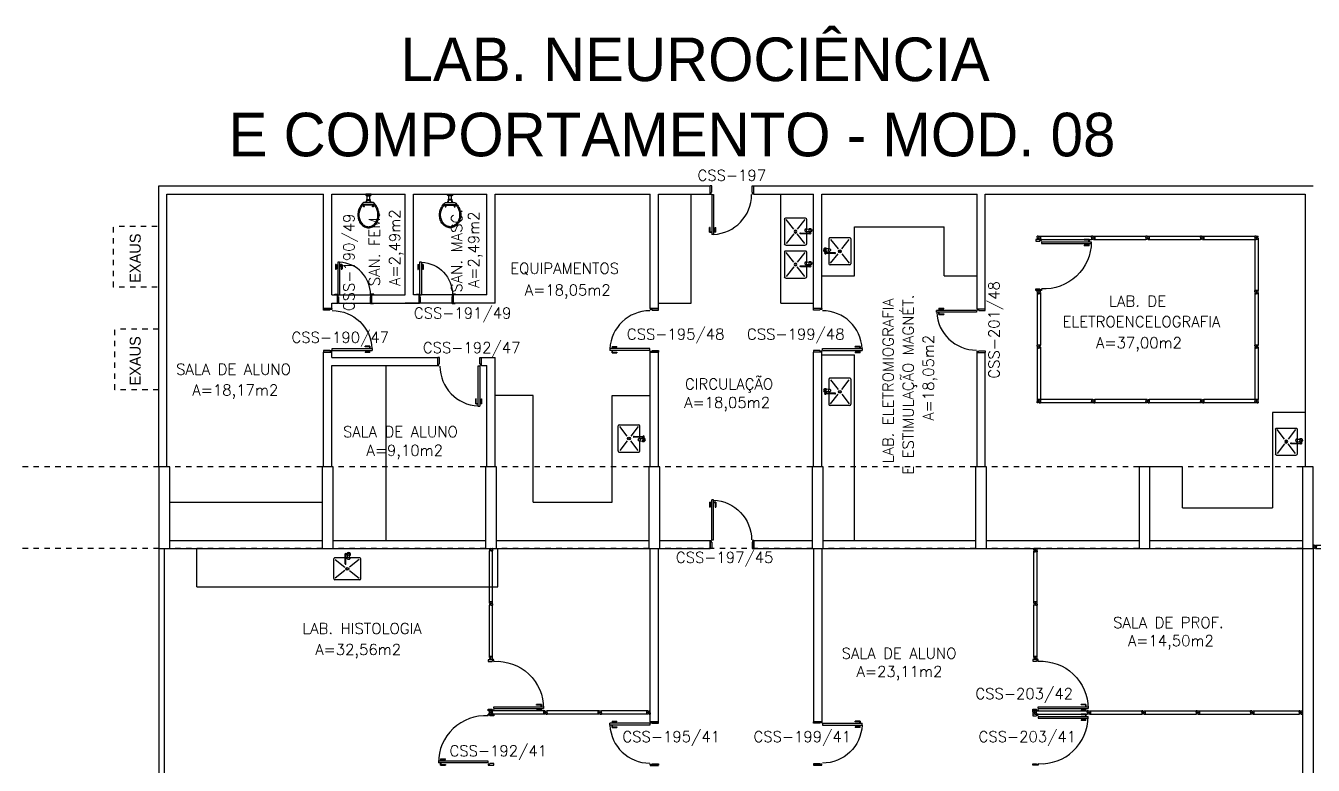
# Model space of a CAD drawing. Extents: x -248 to -11, y 347 to 447.
# Drawn here: x -50.71 to -27.07, y 401.6 to 415.18 of the extents above; entities that cross this region are included whole.
import ezdxf
from ezdxf.enums import TextEntityAlignment as Align

# ---------------------------------------------------------------- set-up
doc = ezdxf.new("R2010")
doc.units = 0
doc.header["$LTSCALE"] = 0.02
doc.header["$MEASUREMENT"] = 0
doc.linetypes.add('HIDDEN2', pattern=[0.1875, 0.125, -0.0625])
doc.layers.get('0').update_dxf_attribs({"linetype": 'CONTINUOUS'})
for name, color, linetype in [('ALV', 2, 'CONTINUOUS'), ('AREA', 2, 'CONTINUOUS'), ('BANC', 2, 'CONTINUOUS'), ('DIV', 2, 'CONTINUOUS'), ('EQUIP', 1, 'CONTINUOUS'), ('ESQ', 1, 'CONTINUOUS'), ('ESTR', 3, 'CONTINUOUS'), ('MARCO', 2, 'CONTINUOUS'), ('MAÇANETA', 1, 'CONTINUOUS'), ('PORTA', 2, 'CONTINUOUS'), ('PROJ', 1, 'HIDDEN2'), ('SOLEIRA', 1, 'CONTINUOUS'), ('TEXTO', 2, 'CONTINUOUS'), ('TEXTO-ENDEREÇO', 2, 'CONTINUOUS'), ('USO', 2, 'CONTINUOUS')]:
    doc.layers.add(name, color=color, linetype=linetype)
doc.styles.add('UNB-100', font='simplex.shx', dxfattribs={"height": 0.2})
doc.styles.add('UNB-100-1', font='simplex.shx', dxfattribs={"height": 0.2})

# ---------------------------------------------------------------- blocks, each defined once
blk = doc.blocks.new('PILAR-SSS')
blk.add_lwpolyline([(0.003, -26.452), (0.003, -27.952), (0.203, -27.952), (0.203, -26.452)], close=True)
blk = doc.blocks.new('DIVMT-SSS')
for p, q in [((-0.03, 0.008), (-0.03, 0.03)), ((-0.006, 0.03), (-0.03, 0.03)), ((-0.03, 0.008), (-0.02, 0.008)), ((-0.02, -0.008), (-0.02, 0.008)), ((-0.006, 0.02), (-0.006, 0.03)), ((0.006, 0.02), (-0.006, 0.02)), ((-0.005, 0), (0.005, 0)), ((0.005, 0), (-0.005, 0)), ((0, 0.005), (0, -0.005)), ((0, -0.005), (0, 0.005)), ((0.006, 0.03), (0.03, 0.03)), ((0.006, 0.02), (0.006, 0.03)), ((0.03, 0.008), (0.02, 0.008)), ((0.02, -0.008), (0.02, 0.008)), ((0.03, 0.008), (0.03, 0.03)), ((-0.03, -0.008), (-0.03, -0.03)), ((-0.03, -0.008), (-0.02, -0.008)), ((-0.03, -0.03), (-0.03, -0.97)), ((-0.03, -0.03), (-0.009, -0.03)), ((0.03, -0.03), (-0.03, -0.03)), ((-0.03, -0.03), (-0.006, -0.03)), ((-0.009, -0.03), (-0.027, -0.03)), ((-0.006, -0.02), (-0.006, -0.03)), ((-0.006, -0.02), (0.006, -0.02)), ((-0.006, -0.02), (-0.006, -0.03)), ((0.006, -0.02), (-0.006, -0.02)), ((0.005, -0.03), (-0.005, -0.03)), ((0.006, -0.02), (0.006, -0.03)), ((0.006, -0.02), (0.006, -0.03)), ((0.03, -0.03), (0.006, -0.03)), ((0.03, -0.008), (0.02, -0.008)), ((0.03, -0.008), (0.03, -0.03)), ((0.03, -0.03), (0.03, -0.97)), ((0.03, -0.97), (-0.03, -0.97)), ((-0.006, -0.98), (-0.006, -0.97)), ((-0.006, -0.98), (0.006, -0.98)), ((0.006, -1.001), (-0.006, -1.001)), ((0.005, -0.97), (-0.005, -0.97)), ((0, -0.994), (0, -1.007)), ((0, -1.02), (0, -1.021)), ((0.006, -0.98), (0.006, -0.97))]:
    blk.add_line(p, q)
blk = doc.blocks.new('PDV2E-SSS')
at = {"layer": 'DIV'}
for p, q in [((0.076, 0.05), (0.076, 0.965)), ((0.106, 0.965), (0.076, 0.965)), ((0.106, 0.05), (0.106, 0.965)), ((0.034, 0.925), (0.034, 0.835)), ((0.034, 0.925), (0.074, 0.925)), ((0.044, 0.835), (0.034, 0.835)), ((0.044, 0.915), (0.044, 0.835)), ((0.044, 0.915), (0.074, 0.915)), ((0.148, 0.925), (0.108, 0.925)), ((0.138, 0.915), (0.108, 0.915)), ((0.138, 0.915), (0.138, 0.835)), ((0.138, 0.835), (0.148, 0.835)), ((0.148, 0.925), (0.148, 0.835)), ((0.031, 0.05), (0.031, -0.05)), ((0.051, 0.05), (0.031, 0.05)), ((0.051, 0.02), (0.051, 0.05)), ((0.051, 0.02), (0.061, 0.02)), ((0.061, -0.05), (0.061, 0.02)), ((0.076, 0.05), (0.106, 0.05)), ((0.95, 0.02), (0.94, 0.02)), ((0.94, -0.05), (0.94, 0.02)), ((0.95, 0.02), (0.95, 0.05)), ((0.95, 0.05), (0.97, 0.05)), ((0.97, 0.05), (0.97, 0.035)), ((0.97, 0.035), (0.97, -0.035)), ((0.031, -0.05), (0.061, -0.05)), ((0.97, -0.05), (0.94, -0.05)), ((0.97, -0.035), (0.97, -0.05))]:
    blk.add_line(p, q, dxfattribs=at)
at = {"layer": 'DIV', "color": 1}
blk.add_arc((0.076, 0.1), 0.865, 356.6786, 90, dxfattribs=at)
blk = doc.blocks.new('MTT-SSS')
for p, q in [((-0.008, 0.03), (-0.03, 0.03)), ((-0.03, 0.03), (-0.03, 0.006)), ((-0.0185, 0.006), (-0.03, 0.006)), ((-0.0185, -0.006), (-0.0185, 0.006)), ((-0.008, 0.03), (-0.008, 0.02)), ((-0.008, 0.02), (0.008, 0.02)), ((-0.0051, 0), (0.0051, 0)), ((0, -0.0051), (0, 0.0051)), ((0.008, 0.03), (0.03, 0.03)), ((0.008, 0.03), (0.008, 0.02)), ((0.0205, -0.006), (0.0205, 0.006)), ((0.0205, 0.006), (0.03, 0.006)), ((0.03, 0.006), (0.03, 0.03)), ((-0.03, -0.03), (-0.03, -0.006)), ((-0.0185, -0.006), (-0.03, -0.006)), ((-0.008, -0.03), (-0.03, -0.03)), ((-0.008, -0.02), (0.008, -0.02)), ((-0.008, -0.03), (-0.008, -0.02)), ((0.008, -0.03), (0.008, -0.02)), ((0.008, -0.03), (0.03, -0.03)), ((0.0205, -0.006), (0.03, -0.006)), ((0.03, -0.006), (0.03, -0.03))]:
    blk.add_line(p, q)
blk = doc.blocks.new('PD80-SSS')
at = {"color": 1}
for p, q in [((-0.777, 0.01), (-0.777, -0.03)), ((-0.777, 0.01), (-0.687, 0.01)), ((-0.687, 0), (-0.687, 0.01)), ((-0.777, -0.105), (-0.777, -0.065)), ((-0.777, -0.105), (-0.687, -0.105)), ((-0.767, 0), (-0.767, -0.03)), ((-0.767, 0), (-0.687, 0)), ((-0.767, -0.095), (-0.767, -0.065)), ((-0.767, -0.095), (-0.687, -0.095)), ((-0.687, -0.095), (-0.687, -0.105))]:
    blk.add_line(p, q, dxfattribs=at)
at = {"color": 2}
for p, q in [((-0.075, 0), (0.075, 0)), ((0.075, -0.03), (0.075, 0)), ((-0.817, -0.065), (-0.817, -0.03)), ((-0.085, -0.03), (-0.817, -0.03)), ((-0.085, -0.065), (-0.817, -0.065)), ((-0.085, -0.03), (-0.085, -0.065)), ((-0.075, 0), (-0.075, -0.02)), ((-0.075, -0.02), (-0.04, -0.02)), ((-0.04, -0.03), (-0.04, -0.02)), ((-0.04, -0.03), (0.075, -0.03)), ((-0.075, -0.781), (-0.04, -0.781)), ((-0.075, -0.801), (-0.075, -0.781)), ((-0.075, -0.801), (0.075, -0.801)), ((-0.075, -0.802), (0.075, -0.802)), ((-0.04, -0.771), (0.075, -0.771)), ((-0.04, -0.771), (-0.04, -0.781)), ((0.075, -0.771), (0.075, -0.801))]:
    blk.add_line(p, q, dxfattribs=at)
at = {"color": 1}
blk.add_arc((-0.085, -0.03), 0.731, 182.6571, 270, dxfattribs=at)
blk = doc.blocks.new('PE80-SSS')
for p, q in [((0.075, 0), (-0.075, 0)), ((-0.075, -0.03), (-0.075, 0)), ((0.075, 0), (0.075, -0.02)), ((0.777, 0.01), (0.687, 0.01)), ((0.687, 0), (0.687, 0.01)), ((0.777, 0.01), (0.777, -0.03)), ((0.04, -0.03), (-0.075, -0.03)), ((0.075, -0.02), (0.04, -0.02)), ((0.04, -0.03), (0.04, -0.02)), ((0.085, -0.03), (0.817, -0.03)), ((0.085, -0.03), (0.085, -0.065)), ((0.085, -0.065), (0.817, -0.065)), ((0.767, 0), (0.687, 0)), ((0.767, -0.095), (0.687, -0.095)), ((0.687, -0.095), (0.687, -0.105)), ((0.777, -0.105), (0.687, -0.105)), ((0.767, 0), (0.767, -0.03)), ((0.767, -0.095), (0.767, -0.065)), ((0.777, -0.105), (0.777, -0.065)), ((0.817, -0.065), (0.817, -0.03)), ((0.04, -0.771), (-0.075, -0.771)), ((-0.075, -0.771), (-0.075, -0.801)), ((0.075, -0.801), (-0.075, -0.801)), ((0.075, -0.802), (-0.075, -0.802)), ((0.04, -0.771), (0.04, -0.781)), ((0.075, -0.781), (0.04, -0.781)), ((0.075, -0.801), (0.075, -0.781))]:
    blk.add_line(p, q)
blk.add_arc((0.085, -0.03), 0.731, 270, 357.3429)
blk = doc.blocks.new('INOXA1-P-SSS')
for p, q in [((0.22, 0.25), (0.14, 0.25)), ((0.5, 0.25), (0.22, 0.25)), ((0.043, 0.008), (0.043, -0.022)), ((0.062, 0.04), (0.071, 0.04)), ((0.131, 0.048), (0.076, 0.043)), ((0.131, -0.002), (0.076, 0.003)), ((0.12, 0.23), (0.12, 0.047)), ((0.15, 0.22), (0.287, 0.043)), ((0.353, 0.043), (0.49, 0.22)), ((0.52, 0.23), (0.52, -0.23)), ((0.22, -0.027), (0.054, -0.027)), ((0.22, -0.037), (0.054, -0.037)), ((0.063, -0.003), (0.063, -0.021)), ((0.12, -0.001), (0.12, -0.027)), ((0.12, -0.037), (0.12, -0.23)), ((0.15, -0.22), (0.287, -0.043)), ((0.231, -0.027), (0.22, -0.027)), ((0.231, -0.037), (0.22, -0.037)), ((0.353, -0.043), (0.49, -0.22)), ((0.22, -0.25), (0.14, -0.25)), ((0.5, -0.25), (0.22, -0.25))]:
    blk.add_line(p, q)
blk.add_lwpolyline([(0.076, 0.003), (0.072, 0.004), (0.069, 0.009), (0.067, 0.015), (0.066, 0.023), (0.067, 0.031), (0.069, 0.037), (0.072, 0.042), (0.076, 0.043)])
blk.add_lwpolyline([(0.131, 0.048), (0.137, 0.046), (0.143, 0.041), (0.147, 0.033), (0.148, 0.023), (0.147, 0.013), (0.143, 0.006), (0.137, 0), (0.131, -0.002), (0.125, 0), (0.119, 0.006), (0.115, 0.013), (0.114, 0.023), (0.115, 0.033), (0.119, 0.041), (0.125, 0.046)], close=True)
for radius in [0.0266, 0.0163]:
    blk.add_circle((0.32, 0), radius)
for centre, radius, start, end in [((0.14, 0.23), 0.02, 90, 180), ((0.5, 0.23), 0.02, 360, 90), ((0.054, 0.023), 0.0349, 36.1705, 252.2568), ((0.054, 0.023), 0.0189, 62.7367, 235.7375), ((0.073, -0.003), 0.01, 102.8285, 180), ((0.054, 0.023), 0.0349, 285.5373, 323.9987), ((0.054, -0.032), 0.0145, 20.161, 339.839), ((0.054, -0.032), 0.005, 90.0037, 269.9963), ((0.14, -0.23), 0.02, 180, 270), ((0.231, -0.032), 0.00738, 222.6559, 137.3441), ((0.231, -0.032), 0.005, 269.9935, 90.0065), ((0.5, -0.23), 0.02, 270, 360)]:
    blk.add_arc(centre, radius, start, end)
blk = doc.blocks.new('DOOR60-SSS')
at = {"layer": 'MAÇANETA'}
for p, q in [((-0.015, -0.465), (-0.01, -0.465)), ((-0.015, -0.555), (-0.015, -0.465)), ((-0.01, -0.555), (-0.01, -0.465)), ((0.08, -0.465), (0.075, -0.465)), ((0.075, -0.555), (0.075, -0.465)), ((0.08, -0.555), (0.08, -0.465)), ((-0.015, -0.555), (0.012, -0.555)), ((-0.01, -0.535), (0.012, -0.535)), ((0.012, -0.563), (0.012, -0.528)), ((0.012, -0.528), (0.015, -0.528)), ((0.012, -0.563), (0.015, -0.563)), ((0.053, -0.528), (0.05, -0.528)), ((0.053, -0.563), (0.05, -0.563)), ((0.053, -0.563), (0.053, -0.528)), ((0.075, -0.535), (0.053, -0.535)), ((0.08, -0.555), (0.053, -0.555))]:
    blk.add_line(p, q, dxfattribs=at)
at = {"layer": 'PORTA'}
for p, q in [((0.015, -0.6), (0.015, 0)), ((0.015, 0), (0.05, 0)), ((0.05, -0.6), (0.05, 0)), ((0.05, -0.6), (0.015, -0.6))]:
    blk.add_line(p, q, dxfattribs=at)
at = {"layer": 'PORTA', "color": 1}
blk.add_arc((0.02, 0), 0.6, 272.866, 0, dxfattribs=at)
blk = doc.blocks.new('VDC-P-SSS')
for p, q in [((-0.127, 0.192), (0.127, 0.192)), ((-0.109, 0.202), (0.109, 0.202)), ((-0.068, 0.152), (0.068, 0.152)), ((-0.05, 0.152), (-0.03, 0.11)), ((-0.05, 0.015), (-0.05, 0)), ((-0.05, 0), (0.05, 0)), ((0.045, 0.02), (-0.045, 0.02)), ((-0.04, 0.025), (-0.04, 0.02)), ((0.035, 0.03), (-0.035, 0.03)), ((-0.03, 0.152), (-0.03, 0.11)), ((0.03, 0.11), (-0.03, 0.11)), ((0.03, 0.1), (-0.03, 0.1)), ((-0.025, 0.1), (-0.025, 0.03)), ((0.025, 0.1), (0.025, 0.03)), ((0.03, 0.152), (0.03, 0.11)), ((0.05, 0.152), (0.03, 0.11)), ((0.04, 0.025), (0.04, 0.02)), ((0.05, 0.015), (0.05, 0))]:
    blk.add_line(p, q)
for points in [[(0.16, 0.244, 0.050424), (0.18, 0.288, 0.082137), (0.195, 0.381, 0.082137), (0.18, 0.474, 0.090148), (0.138, 0.549, 0.104406), (0.073, 0.601, 0.117345), (0, 0.619, 0.117345), (-0.073, 0.601, 0.104406), (-0.138, 0.549, 0.090148), (-0.18, 0.474, 0.082137), (-0.195, 0.381, 0.082137)], [(0.142, 0.254, 0.050424), (0.161, 0.295, 0.082137), (0.175, 0.381, 0.082137), (0.161, 0.468, 0.090148), (0.122, 0.536, 0.104406), (0.064, 0.583, 0.117345), (0, 0.599, 0.117345), (-0.064, 0.583, 0.104406), (-0.122, 0.536, 0.090148), (-0.161, 0.468, 0.082137), (-0.175, 0.381, 0.082137)], [(-0.195, 0.381, 0.082137), (-0.18, 0.288, 0.050424), (-0.16, 0.244, 0.104406)], [(-0.175, 0.381, 0.082137), (-0.161, 0.295, 0.050424), (-0.142, 0.254, 0.050424)]]:
    blk.add_lwpolyline(points, format="xyb")
for centre in [(-0.083, 0.226), (0.083, 0.226)]:
    blk.add_circle(centre, 0.0101)
for centre, radius, start, end in [((0.08, 0.36), 0.266, 205.6863, 226.7558), ((0.08, 0.36), 0.246, 205.6863, 219.7706), ((-0.08, 0.36), 0.266, 313.2442, 334.3137), ((-0.08, 0.36), 0.246, 320.2294, 334.3137), ((-0.068, 0.202), 0.05, 226.7558, 270), ((-0.045, 0.015), 0.005, 90, 180), ((-0.035, 0.025), 0.005, 90, 180), ((-0.03, 0.105), 0.005, 90, 270), ((0.03, 0.105), 0.005, 270, 90), ((0.035, 0.025), 0.005, 0, 90), ((0.045, 0.015), 0.005, 360, 90), ((0.068, 0.202), 0.05, 270, 313.2442)]:
    blk.add_arc(centre, radius, start, end)
blk = doc.blocks.new('MACANETA-SSS')
at = {"layer": 'MAÇANETA'}
for p, q in [((-0.077, 0.052), (-0.077, 0.12)), ((-0.059, 0.052), (-0.059, 0.12)), ((-0.059, 0.075), (-0.036, 0.075)), ((-0.059, 0.052), (-0.036, 0.052)), ((-0.036, 0.044), (-0.036, 0.084)), ((-0.036, 0.084), (-0.03, 0.084)), ((-0.036, 0.044), (-0.03, 0.044)), ((0.006, 0.084), (0, 0.084)), ((0.006, 0.044), (0, 0.044)), ((0.006, 0.044), (0.006, 0.084)), ((0.029, 0.075), (0.006, 0.075)), ((0.029, 0.052), (0.006, 0.052)), ((0.029, 0.052), (0.029, 0.12)), ((0.047, 0.052), (0.047, 0.12))]:
    blk.add_line(p, q, dxfattribs=at)
for centre, start, end in [((-0.068, 0.12), 90, 180), ((-0.068, 0.052), 180, 270), ((-0.068, 0.12), 0, 90), ((-0.068, 0.052), 270, 0), ((0.038, 0.12), 90, 180), ((0.038, 0.052), 180, 270), ((0.038, 0.12), 0, 90), ((0.038, 0.052), 270, 0)]:
    blk.add_arc(centre, 0.00874, start, end, dxfattribs=at)
blk = doc.blocks.new('DOOR-60-SSS')
at = {"layer": 'PORTA'}
for p, q in [((-0.045, -0.6), (-0.045, 0)), ((-0.015, 0), (-0.045, 0)), ((-0.015, -0.6), (-0.015, 0)), ((-0.045, -0.6), (-0.015, -0.6))]:
    blk.add_line(p, q, dxfattribs=at)
at = {"layer": 'PORTA', "color": 1}
blk.add_arc((-0.015, 0), 0.6, 180, 267.134, dxfattribs=at)
at = {"layer": 'PORTA'}
blk.add_blockref('MACANETA-SSS', (-0.015, -0.6), dxfattribs=at)
blk = doc.blocks.new('PDV2D-SSS')
for p, q in [((-0.106, 0.965), (-0.076, 0.965)), ((-0.106, 0.05), (-0.106, 0.965)), ((-0.076, 0.05), (-0.076, 0.965)), ((-0.148, 0.925), (-0.108, 0.925)), ((-0.148, 0.925), (-0.148, 0.835)), ((-0.138, 0.835), (-0.148, 0.835)), ((-0.138, 0.915), (-0.108, 0.915)), ((-0.138, 0.915), (-0.138, 0.835)), ((-0.034, 0.925), (-0.074, 0.925)), ((-0.044, 0.915), (-0.074, 0.915)), ((-0.044, 0.915), (-0.044, 0.835)), ((-0.044, 0.835), (-0.034, 0.835)), ((-0.034, 0.925), (-0.034, 0.835)), ((-0.95, 0.05), (-0.97, 0.05)), ((-0.97, 0.05), (-0.97, 0.035)), ((-0.97, 0.035), (-0.97, -0.035)), ((-0.95, 0.02), (-0.95, 0.05)), ((-0.95, 0.02), (-0.94, 0.02)), ((-0.94, -0.05), (-0.94, 0.02)), ((-0.076, 0.05), (-0.106, 0.05)), ((-0.051, 0.02), (-0.061, 0.02)), ((-0.061, -0.05), (-0.061, 0.02)), ((-0.051, 0.05), (-0.031, 0.05)), ((-0.051, 0.02), (-0.051, 0.05)), ((-0.031, 0.05), (-0.031, -0.05)), ((-0.97, -0.035), (-0.97, -0.05)), ((-0.97, -0.05), (-0.94, -0.05)), ((-0.031, -0.05), (-0.061, -0.05))]:
    blk.add_line(p, q)
at = {"color": 1}
blk.add_arc((-0.076, 0.1), 0.865, 90, 183.3214, dxfattribs=at)

msp = doc.modelspace()

# ---------------------------------------------------------------- linework, layer by layer
at = {"layer": 'ALV'}
for p, q in [((-48.266, 412.235), (-38.142, 412.235)), ((-48.266, 407.077), (-48.266, 412.235)), ((-38.142, 412.085), (-38.142, 412.235)), ((-37.34, 412.235), (-27.066, 412.235)), ((-37.34, 412.085), (-37.34, 412.235)), ((-48.116, 407.077), (-48.116, 412.085)), ((-48.116, 412.085), (-45.241, 412.085)), ((-45.241, 409.986), (-45.241, 412.085)), ((-45.091, 412.085), (-43.741, 412.085)), ((-45.091, 410.235), (-45.091, 412.085)), ((-43.741, 410.235), (-43.741, 412.085)), ((-43.591, 412.085), (-42.241, 412.085)), ((-43.591, 410.235), (-43.591, 412.085)), ((-42.241, 410.235), (-42.241, 412.085)), ((-42.091, 412.085), (-39.241, 412.085)), ((-42.091, 410.085), (-42.091, 412.085)), ((-39.241, 409.984), (-39.241, 412.085)), ((-39.091, 412.085), (-38.142, 412.085)), ((-39.091, 409.984), (-39.091, 412.085)), ((-37.34, 412.085), (-36.241, 412.085)), ((-36.241, 409.984), (-36.241, 412.085)), ((-36.091, 412.085), (-33.241, 412.085)), ((-36.091, 409.984), (-36.091, 412.085)), ((-33.241, 409.98), (-33.241, 412.085)), ((-33.091, 412.085), (-27.216, 412.085)), ((-33.091, 409.98), (-33.091, 412.085)), ((-27.216, 412.085), (-27.216, 407.077)), ((-45.091, 410.235), (-44.991, 410.235)), ((-44.991, 410.235), (-44.991, 410.085)), ((-44.361, 410.235), (-43.741, 410.235)), ((-44.361, 410.235), (-44.361, 410.085)), ((-43.491, 410.235), (-43.591, 410.235)), ((-43.491, 410.235), (-43.491, 410.085)), ((-42.861, 410.235), (-42.861, 410.085)), ((-42.241, 410.235), (-42.861, 410.235)), ((-45.241, 409.986), (-45.091, 409.986)), ((-45.091, 410.085), (-44.991, 410.085)), ((-45.091, 409.986), (-45.091, 410.085)), ((-44.361, 410.085), (-43.491, 410.085)), ((-43.491, 410.085), (-43.741, 410.085)), ((-42.091, 410.085), (-42.861, 410.085)), ((-39.091, 409.984), (-39.241, 409.984)), ((-36.091, 409.984), (-36.241, 409.984)), ((-33.241, 409.98), (-33.091, 409.98)), ((-45.241, 407.077), (-45.241, 409.185)), ((-45.241, 409.185), (-45.091, 409.185)), ((-45.091, 409.085), (-45.091, 409.185)), ((-45.091, 409.085), (-43.143, 409.085)), ((-43.143, 408.935), (-43.143, 409.085)), ((-42.341, 409.085), (-42.091, 409.085)), ((-42.341, 408.935), (-42.341, 409.085)), ((-42.091, 407.077), (-42.091, 409.085)), ((-39.241, 407.077), (-39.241, 409.182)), ((-39.091, 409.182), (-39.241, 409.182)), ((-39.091, 407.077), (-39.091, 409.182)), ((-36.241, 407.077), (-36.241, 409.182)), ((-36.091, 409.182), (-36.241, 409.182)), ((-36.091, 407.077), (-36.091, 409.182)), ((-33.241, 407.077), (-33.241, 409.179)), ((-33.241, 409.179), (-33.091, 409.179)), ((-33.091, 407.077), (-33.091, 409.179)), ((-45.091, 407.077), (-45.091, 408.935)), ((-45.091, 408.935), (-43.143, 408.935)), ((-42.341, 408.935), (-42.241, 408.935)), ((-42.241, 407.077), (-42.241, 408.935)), ((-48.066, 405.727), (-45.266, 405.727)), ((-45.066, 405.727), (-42.266, 405.727)), ((-42.066, 405.727), (-39.266, 405.727)), ((-39.066, 405.727), (-38.142, 405.727)), ((-38.142, 405.577), (-38.142, 405.727)), ((-37.34, 405.577), (-37.34, 405.727)), ((-37.34, 405.727), (-36.266, 405.727)), ((-36.066, 405.727), (-33.266, 405.727)), ((-33.066, 405.727), (-30.266, 405.727)), ((-30.066, 405.727), (-27.266, 405.727)), ((-48.066, 405.577), (-45.266, 405.577)), ((-45.066, 405.577), (-42.266, 405.577)), ((-42.066, 405.577), (-39.266, 405.577)), ((-39.241, 402.398), (-39.241, 405.577)), ((-39.091, 402.398), (-39.091, 405.577)), ((-39.066, 405.577), (-38.142, 405.577)), ((-39.006, 405.577), (-38.197, 405.577)), ((-37.34, 405.577), (-36.266, 405.577)), ((-36.241, 405.577), (-36.241, 402.398)), ((-36.091, 405.577), (-36.091, 402.398)), ((-36.066, 405.577), (-33.266, 405.577)), ((-33.066, 405.577), (-30.266, 405.577)), ((-30.066, 405.577), (-27.266, 405.577)), ((-39.301, 402.597), (-39.301, 402.576)), ((-39.301, 402.537), (-39.301, 402.597)), ((-39.301, 402.597), (-39.301, 402.576)), ((-39.301, 402.537), (-39.301, 402.597)), ((-39.279, 402.597), (-39.301, 402.597)), ((-39.301, 402.597), (-39.301, 402.573)), ((-39.301, 402.576), (-39.301, 402.594)), ((-39.301, 402.576), (-39.301, 402.594)), ((-39.292, 402.573), (-39.301, 402.573)), ((-39.292, 402.573), (-39.301, 402.573)), ((-39.292, 402.573), (-39.301, 402.573)), ((-39.301, 402.562), (-39.301, 402.572)), ((-39.301, 402.562), (-39.301, 402.572)), ((-39.292, 402.561), (-39.301, 402.561)), ((-39.292, 402.561), (-39.301, 402.561)), ((-39.301, 402.537), (-39.301, 402.561)), ((-39.292, 402.561), (-39.301, 402.561)), ((-39.279, 402.537), (-39.301, 402.537)), ((-39.3, 402.562), (-39.3, 402.572)), ((-39.293, 402.572), (-39.3, 402.572)), ((-39.293, 402.562), (-39.3, 402.562)), ((-39.293, 402.572), (-39.293, 402.562)), ((-39.292, 402.573), (-39.292, 402.561)), ((-39.292, 402.573), (-39.292, 402.561)), ((-39.292, 402.561), (-39.292, 402.573)), ((-39.279, 402.597), (-39.279, 402.587)), ((-39.279, 402.587), (-39.263, 402.587)), ((-39.279, 402.537), (-39.279, 402.547)), ((-39.279, 402.547), (-39.263, 402.547)), ((-39.266, 402.567), (-39.277, 402.567)), ((-39.266, 402.567), (-39.277, 402.567)), ((-39.277, 402.567), (-39.266, 402.567)), ((-39.271, 402.573), (-39.271, 402.562)), ((-39.271, 402.573), (-39.271, 402.562)), ((-39.271, 402.562), (-39.271, 402.573)), ((-39.263, 402.597), (-39.241, 402.597)), ((-39.263, 402.597), (-39.263, 402.587)), ((-39.263, 402.537), (-39.263, 402.547)), ((-39.263, 402.537), (-39.241, 402.537)), ((-39.251, 402.573), (-39.241, 402.573)), ((-39.251, 402.561), (-39.251, 402.573)), ((-39.251, 402.561), (-39.241, 402.561)), ((-39.241, 402.573), (-39.241, 402.597)), ((-39.241, 402.561), (-39.241, 402.537)), ((-39.091, 402.398), (-39.241, 402.398)), ((-36.241, 402.398), (-36.091, 402.398))]:
    msp.add_line(p, q, dxfattribs=at)
at = {"layer": 'BANC'}
for p, q in [((-38.491, 410.085), (-38.491, 412.085)), ((-36.841, 410.085), (-36.841, 412.085)), ((-35.491, 411.485), (-33.841, 411.485)), ((-35.491, 410.584), (-35.491, 411.485)), ((-33.841, 410.584), (-33.841, 411.485)), ((-36.091, 410.584), (-35.491, 410.584)), ((-33.841, 410.584), (-33.241, 410.584)), ((-39.091, 410.085), (-38.491, 410.085)), ((-36.841, 410.085), (-36.241, 410.085)), ((-36.091, 409.132), (-35.491, 409.132)), ((-35.491, 405.727), (-35.491, 409.132)), ((-44.091, 405.727), (-44.091, 408.935)), ((-41.391, 408.385), (-42.091, 408.385)), ((-41.391, 406.427), (-41.391, 408.385)), ((-39.941, 406.427), (-39.941, 408.385)), ((-39.941, 408.385), (-39.241, 408.385)), ((-27.816, 408.077), (-27.816, 406.327)), ((-27.216, 408.077), (-27.816, 408.077)), ((-29.466, 407.077), (-30.066, 407.077)), ((-29.466, 406.327), (-29.466, 407.077)), ((-48.066, 406.427), (-45.266, 406.427)), ((-41.391, 406.427), (-39.941, 406.427)), ((-29.466, 406.327), (-27.816, 406.327)), ((-47.566, 404.877), (-47.566, 405.577)), ((-42.041, 404.877), (-42.041, 405.577)), ((-47.566, 404.877), (-42.041, 404.877))]:
    msp.add_line(p, q, dxfattribs=at)
at = {"layer": 'DIV'}
for p, q in [((-32.139, 408.313), (-32.139, 408.253)), ((-42.196, 405.575), (-42.196, 405.577)), ((-42.196, 405.575), (-42.186, 405.575)), ((-42.196, 405.559), (-42.196, 405.537)), ((-42.196, 405.559), (-42.186, 405.559)), ((-42.172, 405.537), (-42.196, 405.537)), ((-42.186, 405.575), (-42.186, 405.559)), ((-42.172, 405.546), (-42.172, 405.537)), ((-42.16, 405.546), (-42.172, 405.546)), ((-42.171, 405.567), (-42.161, 405.567)), ((-42.161, 405.567), (-42.171, 405.567)), ((-42.166, 405.562), (-42.166, 405.572)), ((-42.166, 405.572), (-42.166, 405.562)), ((-42.16, 405.546), (-42.16, 405.537)), ((-42.16, 405.537), (-42.136, 405.537)), ((-42.136, 405.575), (-42.146, 405.575)), ((-42.146, 405.575), (-42.146, 405.559)), ((-42.136, 405.559), (-42.146, 405.559)), ((-42.136, 405.575), (-42.136, 405.577)), ((-42.136, 405.559), (-42.136, 405.537)), ((-32.172, 405.577), (-32.196, 405.577)), ((-32.196, 405.555), (-32.196, 405.577)), ((-32.196, 405.555), (-32.186, 405.555)), ((-32.196, 405.539), (-32.186, 405.539)), ((-32.196, 405.539), (-32.196, 405.517)), ((-32.196, 405.517), (-32.172, 405.517)), ((-32.136, 405.517), (-32.196, 405.517)), ((-32.196, 405.517), (-32.175, 405.517)), ((-32.175, 405.517), (-32.193, 405.517)), ((-32.186, 405.539), (-32.186, 405.555)), ((-32.172, 405.568), (-32.172, 405.577)), ((-32.16, 405.568), (-32.172, 405.568)), ((-32.161, 405.547), (-32.172, 405.547)), ((-32.172, 405.547), (-32.161, 405.547)), ((-32.16, 405.527), (-32.172, 405.527)), ((-32.172, 405.527), (-32.172, 405.517)), ((-32.172, 405.527), (-32.16, 405.527)), ((-32.172, 405.527), (-32.172, 405.517)), ((-32.161, 405.517), (-32.171, 405.517)), ((-32.166, 405.542), (-32.166, 405.553)), ((-32.166, 405.553), (-32.166, 405.542)), ((-32.16, 405.568), (-32.16, 405.577)), ((-32.16, 405.577), (-32.136, 405.577)), ((-32.16, 405.527), (-32.16, 405.517)), ((-32.16, 405.527), (-32.16, 405.517)), ((-32.136, 405.517), (-32.16, 405.517)), ((-32.146, 405.539), (-32.146, 405.555)), ((-32.136, 405.555), (-32.146, 405.555)), ((-32.136, 405.539), (-32.146, 405.539)), ((-32.136, 405.555), (-32.136, 405.577)), ((-32.136, 405.539), (-32.136, 405.517)), ((-40.158, 402.567), (-40.172, 402.567)), ((-40.166, 402.56), (-40.166, 402.574)), ((-40.146, 402.573), (-40.146, 402.561)), ((-40.146, 402.573), (-40.136, 402.573)), ((-40.146, 402.561), (-40.136, 402.561)), ((-40.136, 402.537), (-40.136, 402.597)), ((-39.301, 402.597), (-40.136, 402.597)), ((-40.136, 402.562), (-40.136, 402.572)), ((-39.301, 402.537), (-40.136, 402.537)), ((-28.216, 402.574), (-28.216, 402.598)), ((-28.194, 402.598), (-28.216, 402.598)), ((-28.207, 402.574), (-28.216, 402.574)), ((-28.216, 402.562), (-28.216, 402.538)), ((-28.207, 402.562), (-28.216, 402.562)), ((-28.194, 402.538), (-28.216, 402.538)), ((-28.207, 402.574), (-28.207, 402.562)), ((-28.194, 402.598), (-28.194, 402.588)), ((-28.178, 402.588), (-28.194, 402.588)), ((-28.194, 402.538), (-28.194, 402.548)), ((-28.178, 402.548), (-28.194, 402.548)), ((-28.192, 402.568), (-28.181, 402.568)), ((-28.181, 402.568), (-28.192, 402.568)), ((-28.186, 402.563), (-28.186, 402.573)), ((-28.186, 402.573), (-28.186, 402.563)), ((-28.178, 402.598), (-28.156, 402.598)), ((-28.178, 402.598), (-28.178, 402.588)), ((-28.178, 402.538), (-28.178, 402.548)), ((-28.178, 402.538), (-28.156, 402.538)), ((-28.166, 402.574), (-28.156, 402.574)), ((-28.166, 402.562), (-28.166, 402.574)), ((-28.166, 402.574), (-28.156, 402.574)), ((-28.166, 402.574), (-28.166, 402.562)), ((-28.166, 402.562), (-28.156, 402.562)), ((-28.166, 402.562), (-28.156, 402.562)), ((-28.156, 402.598), (-27.326, 402.598)), ((-28.156, 402.598), (-28.156, 402.538)), ((-28.156, 402.598), (-28.156, 402.574)), ((-28.156, 402.573), (-28.156, 402.563)), ((-28.156, 402.538), (-28.156, 402.562)), ((-28.156, 402.538), (-28.156, 402.559)), ((-28.156, 402.559), (-28.156, 402.541)), ((-28.156, 402.538), (-27.326, 402.538)), ((-27.326, 402.598), (-27.326, 402.538)), ((-27.326, 402.574), (-27.326, 402.598)), ((-27.304, 402.598), (-27.326, 402.598)), ((-27.317, 402.574), (-27.326, 402.574)), ((-27.317, 402.574), (-27.326, 402.574)), ((-27.326, 402.573), (-27.326, 402.563)), ((-27.317, 402.562), (-27.326, 402.562)), ((-27.326, 402.562), (-27.326, 402.538)), ((-27.317, 402.562), (-27.326, 402.562)), ((-27.304, 402.538), (-27.326, 402.538)), ((-27.317, 402.562), (-27.317, 402.574)), ((-27.317, 402.574), (-27.317, 402.562)), ((-27.304, 402.598), (-27.304, 402.588)), ((-27.288, 402.588), (-27.304, 402.588)), ((-27.304, 402.538), (-27.304, 402.548)), ((-27.288, 402.548), (-27.304, 402.548)), ((-27.303, 402.568), (-27.289, 402.568)), ((-27.302, 402.568), (-27.291, 402.568)), ((-27.291, 402.568), (-27.302, 402.568)), ((-27.296, 402.574), (-27.296, 402.562)), ((-27.296, 402.563), (-27.296, 402.573)), ((-27.296, 402.573), (-27.296, 402.563)), ((-27.288, 402.598), (-27.266, 402.598)), ((-27.288, 402.598), (-27.288, 402.588)), ((-27.288, 402.538), (-27.288, 402.548)), ((-27.288, 402.538), (-27.266, 402.538)), ((-27.277, 402.568), (-27.276, 402.568)), ((-27.276, 402.574), (-27.266, 402.574)), ((-27.276, 402.562), (-27.276, 402.574)), ((-27.276, 402.574), (-27.266, 402.574)), ((-27.276, 402.574), (-27.276, 402.562)), ((-27.276, 402.562), (-27.266, 402.562)), ((-27.276, 402.562), (-27.266, 402.562)), ((-27.266, 402.598), (-27.266, 402.538)), ((-27.266, 402.598), (-27.266, 402.574)), ((-27.266, 402.573), (-27.266, 402.563)), ((-27.266, 402.538), (-27.266, 402.562)), ((-27.266, 402.538), (-27.266, 402.559)), ((-27.266, 402.559), (-27.266, 402.541))]:
    msp.add_line(p, q, dxfattribs=at)
at = {"layer": 'ESQ'}
for p, q in [((-48.266, 405.577), (-48.266, 401.077)), ((-48.166, 405.577), (-48.166, 401.077)), ((-27.266, 405.577), (-27.266, 399.642)), ((-27.066, 405.577), (-27.066, 392.449))]:
    msp.add_line(p, q, dxfattribs=at)
at = {"layer": 'MARCO'}
for p, q in [((-45.036, 410.245), (-44.986, 410.245)), ((-45.036, 410.235), (-45.036, 410.245)), ((-44.991, 410.235), (-44.986, 410.235)), ((-44.986, 410.245), (-44.986, 410.235)), ((-44.986, 410.235), (-44.976, 410.235)), ((-44.976, 410.235), (-44.976, 410.2)), ((-44.976, 410.2), (-44.966, 410.2)), ((-44.966, 410.2), (-44.966, 410.085)), ((-44.386, 410.2), (-44.386, 410.085)), ((-44.376, 410.2), (-44.386, 410.2)), ((-44.376, 410.235), (-44.376, 410.2)), ((-44.366, 410.235), (-44.376, 410.235)), ((-44.366, 410.245), (-44.366, 410.235)), ((-44.316, 410.245), (-44.366, 410.245)), ((-44.361, 410.235), (-44.366, 410.235)), ((-44.316, 410.235), (-44.316, 410.245)), ((-43.536, 410.245), (-43.486, 410.245)), ((-43.536, 410.235), (-43.536, 410.245)), ((-43.491, 410.235), (-43.486, 410.235)), ((-43.486, 410.245), (-43.486, 410.235)), ((-43.486, 410.235), (-43.476, 410.235)), ((-43.476, 410.235), (-43.476, 410.2)), ((-43.476, 410.2), (-43.466, 410.2)), ((-43.466, 410.2), (-43.466, 410.085)), ((-42.886, 410.2), (-42.886, 410.085)), ((-42.876, 410.2), (-42.886, 410.2)), ((-42.876, 410.235), (-42.876, 410.2)), ((-42.866, 410.235), (-42.876, 410.235)), ((-42.866, 410.245), (-42.866, 410.235)), ((-42.816, 410.245), (-42.866, 410.245)), ((-42.861, 410.235), (-42.866, 410.235)), ((-42.816, 410.235), (-42.816, 410.245)), ((-45.026, 410.075), (-45.026, 410.085)), ((-44.976, 410.075), (-45.026, 410.075)), ((-44.991, 410.085), (-44.976, 410.085)), ((-44.976, 410.085), (-44.976, 410.075)), ((-44.966, 410.085), (-44.976, 410.085)), ((-44.386, 410.085), (-44.376, 410.085)), ((-44.361, 410.085), (-44.376, 410.085)), ((-44.376, 410.085), (-44.376, 410.075)), ((-44.376, 410.075), (-44.326, 410.075)), ((-44.326, 410.075), (-44.326, 410.085)), ((-43.526, 410.075), (-43.526, 410.085)), ((-43.476, 410.075), (-43.526, 410.075)), ((-43.491, 410.085), (-43.476, 410.085)), ((-43.476, 410.085), (-43.476, 410.075)), ((-43.466, 410.085), (-43.476, 410.085)), ((-42.886, 410.085), (-42.876, 410.085)), ((-42.861, 410.085), (-42.876, 410.085)), ((-42.876, 410.085), (-42.876, 410.075)), ((-42.876, 410.075), (-42.826, 410.075)), ((-42.826, 410.075), (-42.826, 410.085))]:
    msp.add_line(p, q, dxfattribs=at)
at = {"layer": 'PROJ'}
for p, q in [((-49.099, 410.378), (-49.099, 411.49)), ((-48.295, 411.49), (-49.099, 411.49)), ((-48.294, 410.378), (-49.099, 410.378)), ((-49.074, 408.492), (-49.074, 409.604)), ((-48.27, 409.604), (-49.074, 409.604)), ((-48.269, 408.492), (-49.074, 408.492)), ((-48.266, 407.077), (-51.066, 407.077)), ((-45.266, 407.077), (-48.066, 407.077)), ((-42.266, 407.077), (-45.066, 407.077)), ((-39.266, 407.077), (-42.066, 407.077)), ((-36.266, 407.077), (-39.066, 407.077)), ((-33.266, 407.077), (-36.066, 407.077)), ((-30.266, 407.077), (-33.066, 407.077)), ((-27.266, 407.077), (-30.066, 407.077)), ((-48.266, 405.577), (-51.066, 405.577)), ((-45.266, 405.577), (-48.066, 405.577)), ((-42.266, 405.577), (-45.066, 405.577)), ((-39.266, 405.577), (-42.066, 405.577)), ((-36.266, 405.577), (-39.066, 405.577)), ((-33.266, 405.577), (-36.066, 405.577)), ((-30.266, 405.577), (-33.066, 405.577)), ((-27.266, 405.577), (-30.066, 405.577))]:
    msp.add_line(p, q, dxfattribs=at)
at = {"layer": 'SOLEIRA'}
for p, q in [((-44.941, 410.235), (-44.366, 410.235)), ((-42.876, 410.235), (-43.451, 410.235)), ((-44.966, 410.085), (-44.386, 410.085)), ((-42.886, 410.085), (-43.466, 410.085))]:
    msp.add_line(p, q, dxfattribs=at)

# ---------------------------------------------------------------- block references
at = {"layer": 'DIV', "xscale": -1}
for name, p, rotation in [('PDV2D-SSS', (-32.108, 411.284), 270.0000000705094), ('MTT-SSS', (-32.108, 408.283), 180), ('DIVMT-SSS', (-31.108, 408.283), 270.0000000470063), ('DIVMT-SSS', (-30.108, 408.283), 270.0000000470063), ('DIVMT-SSS', (-29.108, 408.283), 270.0000000470063), ('DIVMT-SSS', (-28.108, 408.283), 270.0000000470063), ('DIVMT-SSS', (-42.166, 404.567), 180.0000000235035), ('DIVMT-SSS', (-32.166, 404.567), 180.0000000235032), ('DIVMT-SSS', (-27.036, 405.607), 90.00000004700625), ('DIVMT-SSS', (-42.166, 403.567), 180.0000000235035), ('DIVMT-SSS', (-32.166, 403.567), 180.0000000235032), ('PDV2E-SSS', (-42.166, 402.566), 270.0000000470052), ('PDV2E-SSS', (-32.166, 402.567), 270.0000000470063)]:
    msp.add_blockref(name, p, dxfattribs=dict(at, rotation=rotation))
at = {"layer": 'DIV'}
for name, p, rotation in [('DIVMT-SSS', (-32.108, 411.284), 89.99999995299376), ('DIVMT-SSS', (-31.108, 411.284), 89.99999995299376), ('DIVMT-SSS', (-30.108, 411.284), 89.99999995299376), ('DIVMT-SSS', (-29.108, 411.284), 89.99999995299376), ('DIVMT-SSS', (-28.108, 411.284), 359.9999999294906), ('DIVMT-SSS', (-32.108, 410.284), 359.9999999294906), ('DIVMT-SSS', (-28.108, 410.284), 359.9999999294906), ('DIVMT-SSS', (-32.108, 409.284), 359.9999999294906), ('DIVMT-SSS', (-28.108, 409.284), 359.9999999294906), ('PDV2E-SSS', (-42.166, 401.567), 89.99999997649687), ('DIVMT-SSS', (-41.166, 402.567), 269.9999999764969), ('DIVMT-SSS', (-40.166, 402.567), 269.9999999764969), ('DIVMT-SSS', (-32.186, 402.568), 89.99999997649687), ('PDV2E-SSS', (-32.166, 402.567), 269.9999999529937), ('DIVMT-SSS', (-31.186, 402.568), 89.99999997649687), ('DIVMT-SSS', (-30.186, 402.568), 89.99999997649687), ('DIVMT-SSS', (-29.186, 402.568), 89.99999997649687)]:
    msp.add_blockref(name, p, dxfattribs=dict(at, rotation=rotation))
msp.add_blockref('MTT-SSS', (-42.167, 402.567), dxfattribs=at)
at = {"layer": 'EQUIP'}
for name, p, rotation in [('VDC-P-SSS', (-44.416, 412.085), 179.9999999764969), ('INOXA1-P-SSS', (-36.079, 411.034), 359.9999999059875), ('INOXA1-P-SSS', (-36.079, 408.455), 359.9999999059875), ('INOXA1-P-SSS', (-39.312, 407.598), 179.9999998824843), ('INOXA1-P-SSS', (-44.804, 405.525), 269.9999999294906)]:
    msp.add_blockref(name, p, dxfattribs=dict(at, rotation=rotation))
at = {"layer": 'EQUIP', "xscale": -1}
for name, p, rotation in [('VDC-P-SSS', (-42.916, 412.085), 180.0000000235031), ('INOXA1-P-SSS', (-36.254, 411.397), 9.401247780260746e-08), ('INOXA1-P-SSS', (-36.254, 410.792), 9.401247780260746e-08), ('INOXA1-P-SSS', (-27.242, 407.54), 9.401247780260746e-08)]:
    msp.add_blockref(name, p, dxfattribs=dict(at, rotation=rotation))
at = {"layer": 'ESQ'}
for name, p, rotation in [('PD80-SSS', (-38.142, 412.16), 89.99999990598752), ('PE80-SSS', (-39.166, 409.182), 179.9999999764969), ('PD80-SSS', (-36.166, 409.182), 179.9999999764969), ('PD80-SSS', (-33.166, 409.98), 359.9999999764968), ('PE80-SSS', (-42.341, 409.01), 269.9999999529937), ('PD80-SSS', (-39.166, 402.398), 359.9999999294906)]:
    msp.add_blockref(name, p, dxfattribs=dict(at, rotation=rotation))
at = {"layer": 'ESQ', "xscale": -1}
for name, p, rotation in [('PE80-SSS', (-45.166, 409.185), 180.0000000705094), ('PD80-SSS', (-38.142, 405.652), 90.00000009401248), ('PD80-SSS', (-36.166, 402.398), 7.05093583519556e-08)]:
    msp.add_blockref(name, p, dxfattribs=dict(at, rotation=rotation))
at = {"layer": 'ESTR'}
for p in [(-48.269, 433.53), (-45.269, 433.53), (-42.269, 433.53), (-39.269, 433.53), (-36.269, 433.53), (-33.269, 433.53), (-30.269, 433.53), (-27.269, 433.53)]:
    msp.add_blockref('PILAR-SSS', p, dxfattribs=at)
at = {"layer": 'PORTA', "rotation": 180}
msp.add_blockref('DOOR-60-SSS', (-44.991, 410.235), dxfattribs=at)
at = {"layer": 'PORTA', "xscale": -1, "rotation": 179.9999999948553}
msp.add_blockref('DOOR60-SSS', (-43.491, 410.235), dxfattribs=at)

# ---------------------------------------------------------------- texts
at = {"layer": 'AREA', "style": 'UNB-100'}
for s, rotation, p in [('A=2,49m2', 90, (-43.834, 410.398)), ('A=2,49m2', 90, (-42.383, 410.36)), ('A=18,05m2', 360, (-41.545, 410.224)), ('A=18,05m2', 90, (-34.033, 407.924)), ('A=23,11m2', 360, (-35.454, 403.22))]:
    msp.add_text(s, height=0.2, rotation=rotation, dxfattribs=at).set_placement(p)
for s, p in [('A=37,00m2', (-31.055, 409.255)), ('A=18,17m2', (-47.649, 408.387)), ('A=18,05m2', (-38.618, 408.159)), ('A=9,10m2', (-44.453, 407.28)), ('A=32,56m2', (-45.393, 403.624)), ('A=14,50m2', (-30.469, 403.785))]:
    msp.add_text(s, height=0.2, dxfattribs=at).set_placement(p)
at = {"layer": 'TEXTO', "style": 'UNB-100'}
for s, rotation, p in [('SAN. FEM.', 90, (-44.206, 410.394)), ('SAN. MASC.', 90, (-42.696, 410.275)), ('EQUIPAMENTOS', 360, (-41.812, 410.621)), ('E ESTIMULAÇÃO MAGNÉT.', 90, (-34.405, 406.932)), ('LAB. ELETROMIOGRAFIA ', 90, (-34.773, 407.138)), ('SALA DE ALUNO', 360, (-35.727, 403.554))]:
    msp.add_text(s, height=0.2, rotation=rotation, dxfattribs=at).set_placement(p)
for s, p in [('LAB. DE', (-30.816, 410.018)), ('ELETROENCELOGRAFIA', (-31.671, 409.642)), ('SALA DE ALUNO', (-47.948, 408.769)), ('CIRCULAÇÃO', (-38.604, 408.498)), ('SALA DE ALUNO', (-44.883, 407.621)), ('SALA DE PROF.', (-30.742, 404.118)), ('LAB. HISTOLOGIA', (-45.632, 404.009))]:
    msp.add_text(s, height=0.2, dxfattribs=at).set_placement(p)
at = {"layer": 'TEXTO-ENDEREÇO', "style": 'UNB-100-1'}
for s, rotation, p in [('CSS-197', 360, (-37.744, 412.33)), ('CSS-190/49', 90, (-44.675, 410.832)), ('CSS-201/48', 90, (-32.83, 409.591)), ('CSS-191/49', 360, (-42.686, 409.8)), ('CSS-190/47', 360, (-44.933, 409.354)), ('CSS-195/48', 360, (-38.774, 409.413)), ('CSS-199/48', 360, (-36.569, 409.413)), ('CSS-192/47', 360, (-42.521, 409.165)), ('CSS-197/45', 360, (-37.875, 405.314)), ('CSS-203/42', 360, (-32.375, 402.813)), ('CSS-195/41', 360, (-38.857, 402.024)), ('CSS-199/41', 360, (-36.45, 402.024)), ('CSS-203/41', 360, (-32.317, 402.024)), ('CSS-192/41', 360, (-42.032, 401.762))]:
    msp.add_text(s, height=0.2, rotation=rotation, dxfattribs=at).set_placement(p, align=Align.CENTER)
at = {"layer": 'USO'}
for s, p in [('LAB. NEUROCIÊNCIA', (-43.826, 414.159)), ('E COMPORTAMENTO - MOD. 08', (-46.985, 412.778))]:
    msp.add_text(s, height=0.8, dxfattribs=at).set_placement(p)
for p in [(-48.598, 410.455), (-48.598, 408.569)]:
    msp.add_text('EXAUS', height=0.2, rotation=90, dxfattribs=at).set_placement(p)

doc.saveas('drawing.dxf')
